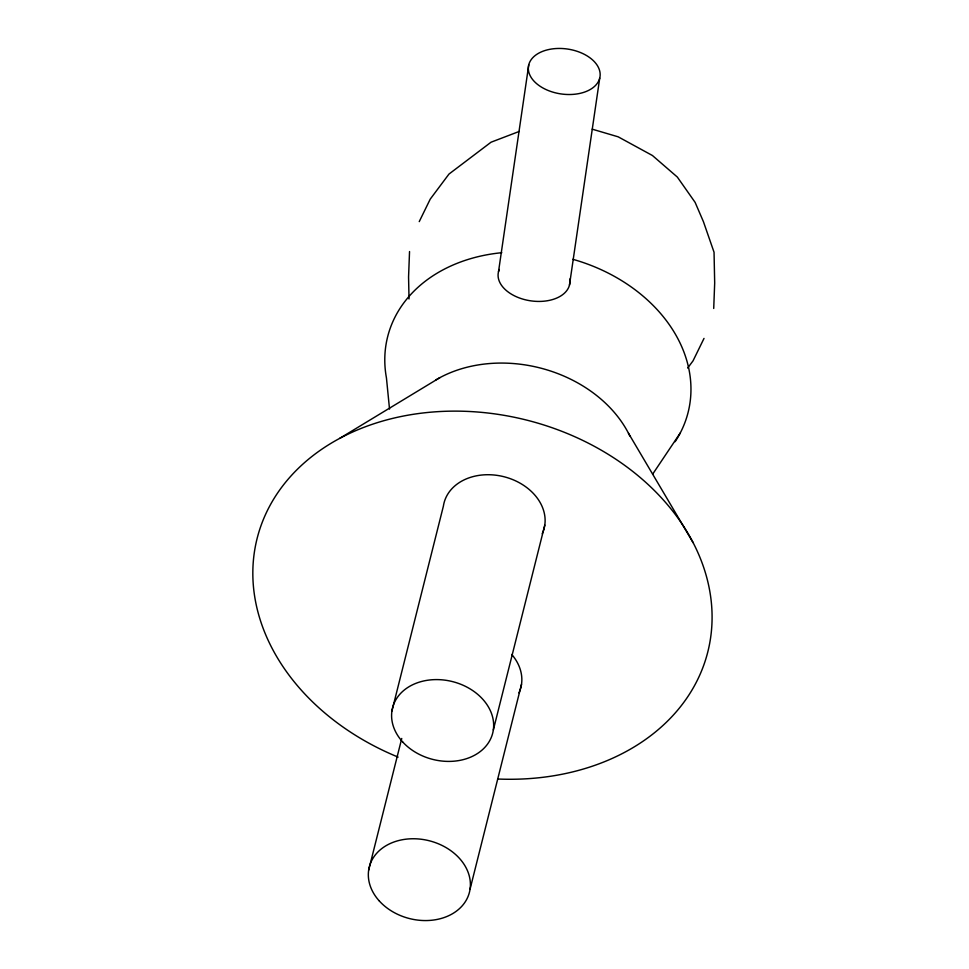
<?xml version="1.0" encoding="UTF-8"?>
<svg xmlns="http://www.w3.org/2000/svg" width="969" height="969" viewBox="0 0 969 969"><rect width="100%" height="100%" fill="white"/><g stroke="black" fill="none" stroke-linecap="round" stroke-linejoin="round"><path stroke-width="1.45" d="M409.536 251.54L408.567 276.989L409.027 298.973M713.717 308.469L714.686 283.033L714.044 252.243L703.433 221.695L695.124 202.388L677.331 177.061L652.452 155.524L618.174 136.823L592.204 129.168M498.502 271.744L528.759 64.838M569.481 285.031L599.726 78.126A36.144 22.675 8.3 0 0 551.3 49.056A36.144 22.675 8.3 0 0 541.695 87.271A36.144 22.675 8.3 0 0 599.726 78.126M391.924 711.016L443.39 506.133A51.636 40.129 14.1 0 1 505.552 477.148A51.636 40.129 14.1 0 1 542.216 533.737M368.656 870.174L401.747 738.463M493.33 729.984L544.784 525.113M470.062 889.142L521.516 684.271M419.238 221.622L430.236 199.13L448.974 174.069L491.053 142.201L519.323 131.409M704.015 338.399L693.017 360.88L687.663 368.038M652.634 474.204L680.274 432.949M339.647 438.4L439.938 377.619M628.457 433.216L693.114 542.652M389.526 409.1L386.449 377.971A154.919 120.398 14.1 0 1 501.785 252.703M511.789 654.499A51.636 40.129 14.1 0 1 518.948 692.896M572.849 259.304A154.919 120.398 14.1 0 1 675.114 441.707M436.062 379.8A123.935 96.319 14.1 0 1 629.814 435.941M398.126 757.104A232.378 180.597 14.1 0 1 314.622 454.388A232.378 180.597 14.1 0 1 689.783 536.499A232.378 180.597 14.1 0 1 498.345 779.04M569.711 279.096A36.144 22.675 8.3 0 1 531.254 300.911A36.144 22.675 8.3 0 1 499.277 269.479M379.4 901.085A51.636 40.129 14.1 0 0 466.828 899.123A51.636 40.129 14.1 0 0 411.861 838.766A51.636 40.129 14.1 0 0 379.4 901.085M402.668 741.927A51.636 40.129 14.1 0 0 490.096 739.965A51.636 40.129 14.1 0 0 435.129 679.608A51.636 40.129 14.1 0 0 402.668 741.927"/></g></svg>
